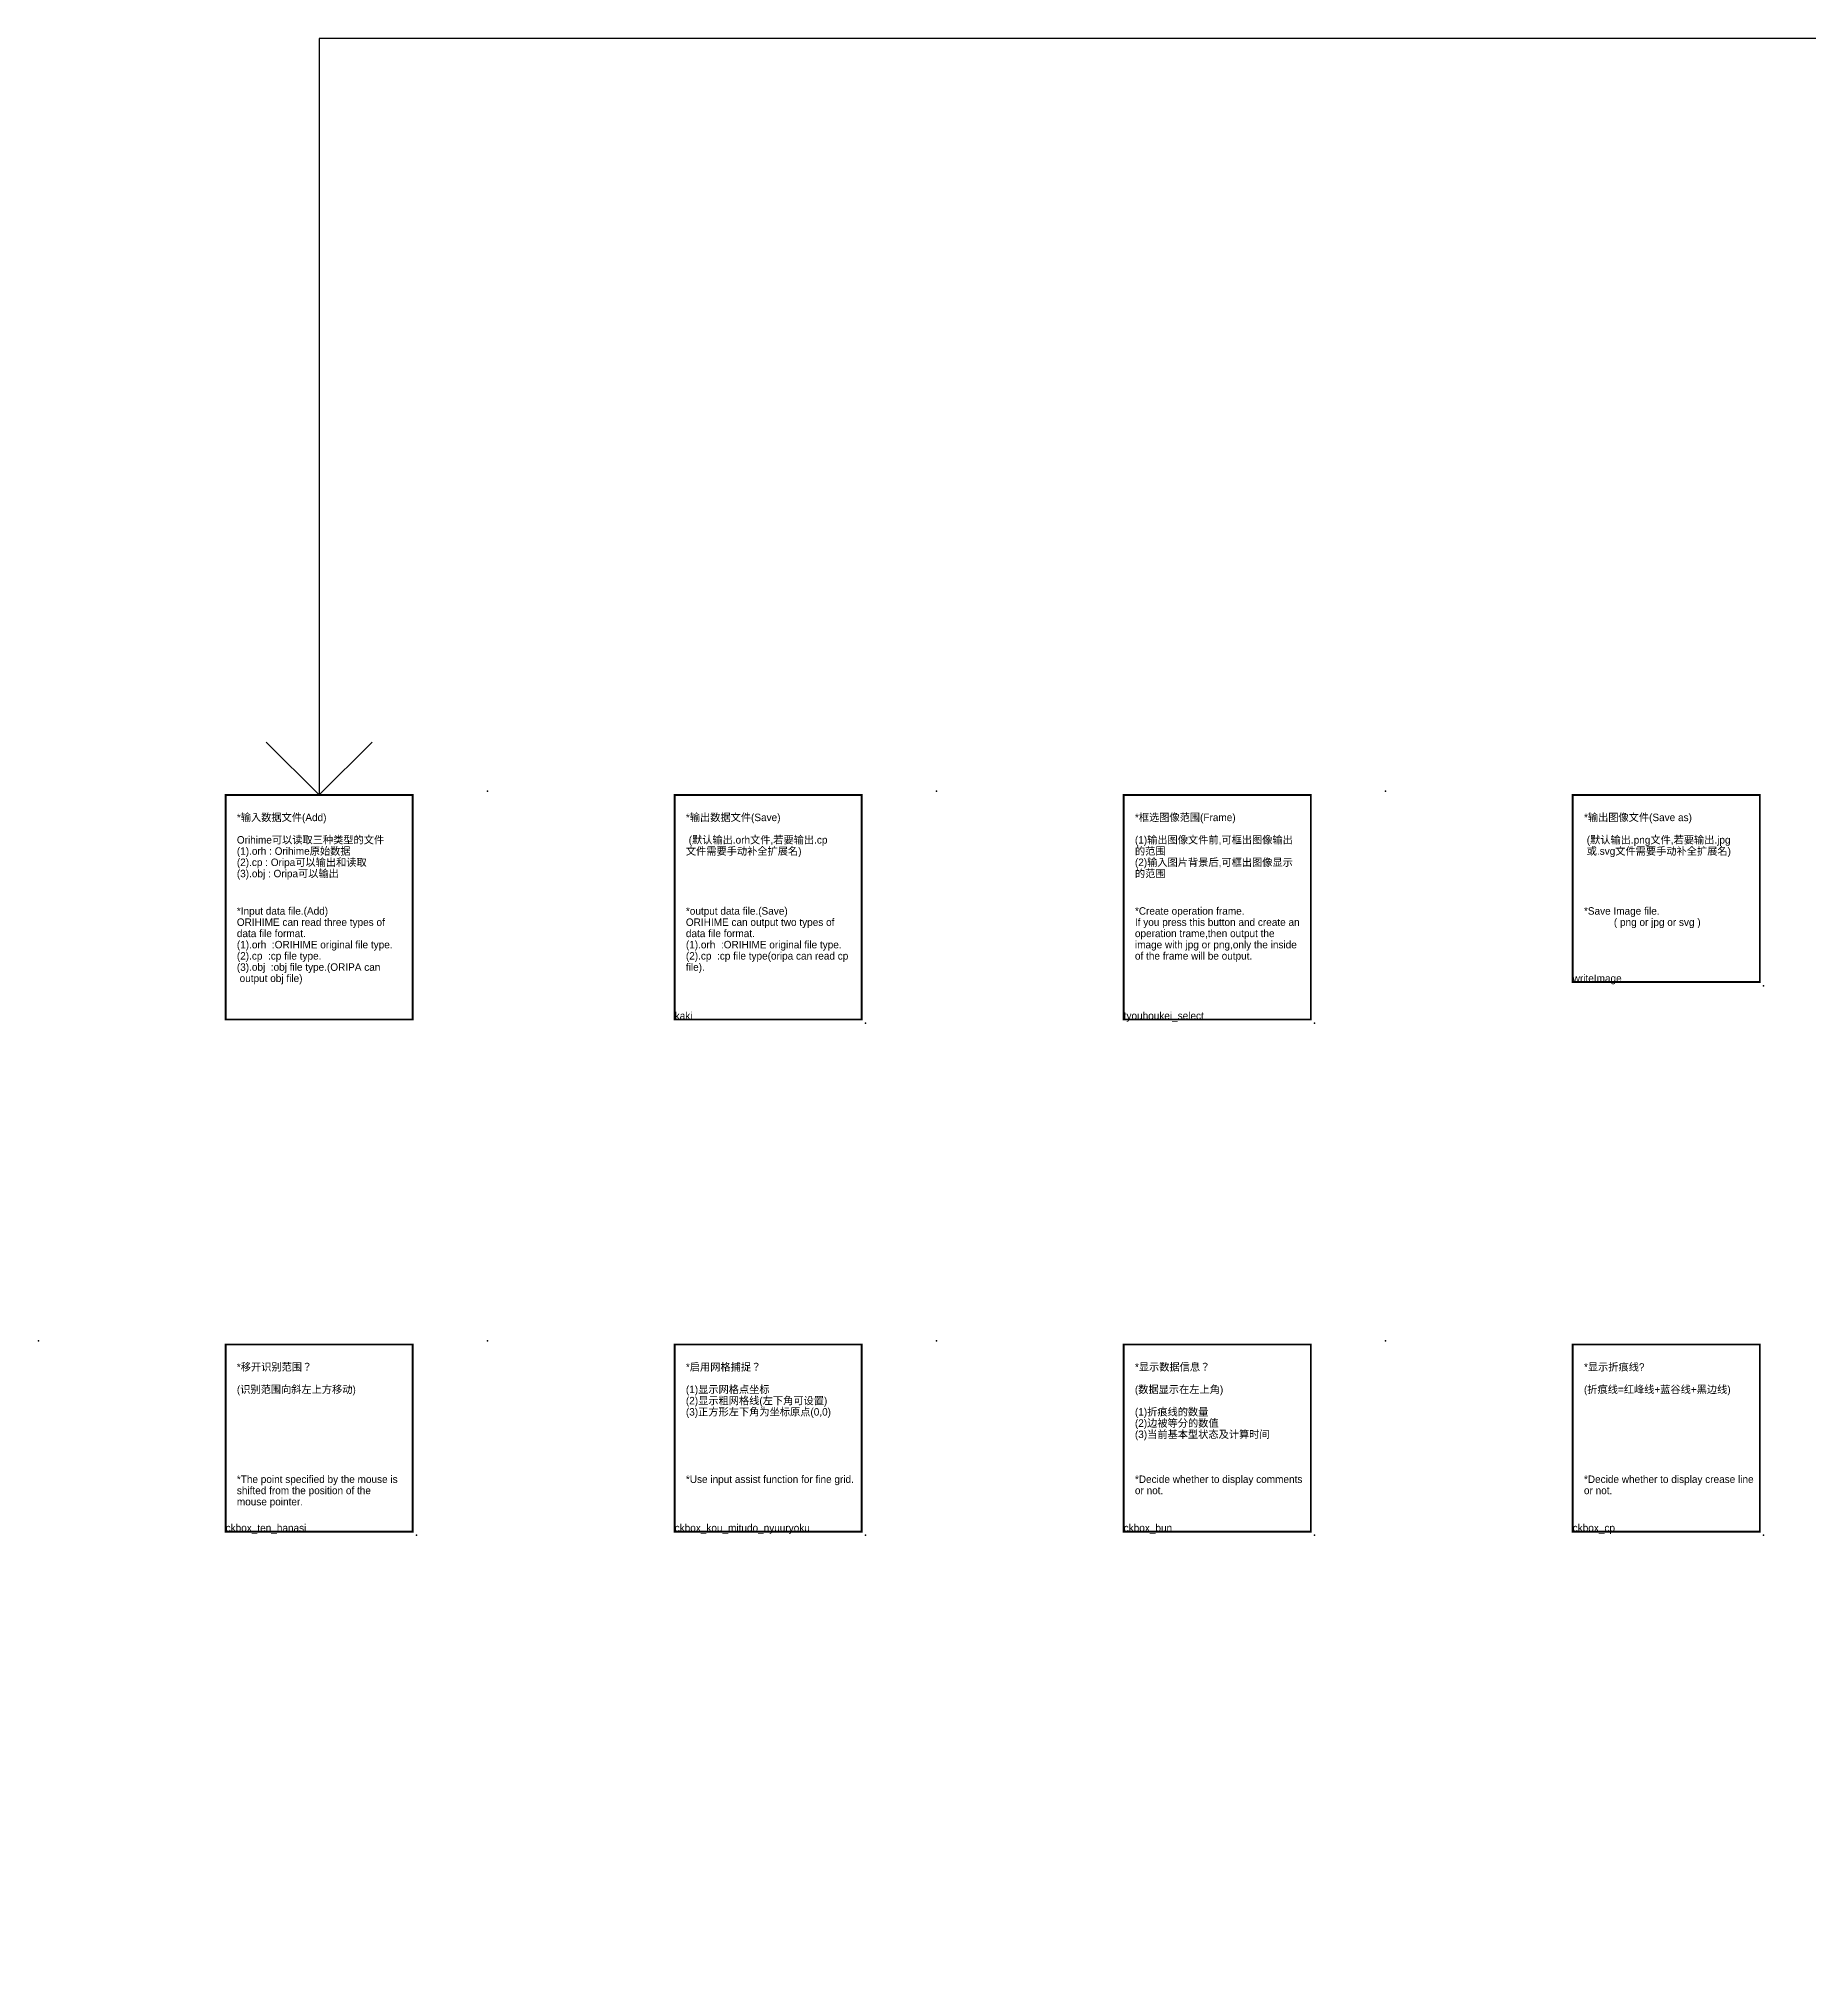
# Model space of a CAD drawing. Header units: millimetres. Extents: x -1842 to 3667, y -2745 to 2263.
# Drawn here: x -1602 to -1129, y -2027 to -1512 of the extents above; entities that cross this region are included whole.
import ezdxf

# ---------------------------------------------------------------- set-up
doc = ezdxf.new("R2010")
doc.units = ezdxf.units.MM
doc.header["$LTSCALE"] = 1000
doc.layers.add('1-中文', color=7, linetype='Continuous', lineweight=25)
doc.layers.add('2-英文', color=250, linetype='Continuous', lineweight=25)
doc.layers.add('3-图名', color=6, linetype='Continuous', plot=False, transparency=0.5)
doc.layers.add('4-图框', color=7, linetype='Continuous', true_color=0x81cde4)
doc.styles.add('kucha制图', font='')
doc.styles.get('kucha制图').set_extended_font_data('思源黑体 CN Regular')

# ---------------------------------------------------------------- blocks, each defined once
blk = doc.blocks.new('*U14')
at = {"color": 0, "const_width": 0.5}
blk.add_lwpolyline([(0, -60), (50, -60), (50, 0), (0, 0)], close=True, dxfattribs=at)
at = {"color": 8}
for p in [(-50, 1), (51, -61)]:
    blk.add_point(p, dxfattribs=at)
blk = doc.blocks.new('*U15')
at = {"color": 0, "const_width": 0.5}
blk.add_lwpolyline([(0, -50), (50, -50), (50, 0), (0, 0)], close=True, dxfattribs=at)
at = {"color": 8}
for p in [(-50, 1), (51, -51)]:
    blk.add_point(p, dxfattribs=at)
blk = doc.blocks.new('图名')
at = {"layer": '3-图名', "ltscale": 8, "style": 'kucha制图', "flags": 8}
blk.add_attdef('图名', (0, 0), '', height=2, dxfattribs=at)

msp = doc.modelspace()

# ---------------------------------------------------------------- linework, layer by layer
at = {"color": 6}
for points in [[(1327.93, -2027.41), (1225.05, -2027.41), (1225.05, -1512.41), (-1526.76, -1512.41), (-1526.76, -1714.57)], [(-1512.62, -1700.43), (-1526.76, -1714.57), (-1540.9, -1700.43)]]:
    msp.add_lwpolyline(points, dxfattribs=at)
at = {"color": 6, "const_width": 0.5}
msp.add_lwpolyline([(-1551.76, -1774.57), (-1501.76, -1774.57), (-1501.76, -1714.57), (-1551.76, -1714.57)], close=True, dxfattribs=at)

# ---------------------------------------------------------------- block references
at = {"layer": '3-图名'}
ref = msp.add_blockref('图名', (-1191.76, -1764.57), dxfattribs=at)
ref.add_attrib('图名', 'writeImage', (-1191.76, -1764.57), dxfattribs={"ltscale": 8, "height": 2, "style": 'kucha制图'})
ref = msp.add_blockref('图名', (-1431.76, -1774.57), dxfattribs=at)
ref.add_attrib('图名', 'kaki', (-1431.76, -1774.57), dxfattribs={"ltscale": 8, "height": 2, "style": 'kucha制图'})
ref = msp.add_blockref('图名', (-1311.76, -1774.57), dxfattribs=at)
ref.add_attrib('图名', 'tyouhoukei_select', (-1311.76, -1774.57), dxfattribs={"ltscale": 8, "height": 2, "style": 'kucha制图'})
ref = msp.add_blockref('图名', (-1551.76, -1911.45), dxfattribs=at)
ref.add_attrib('图名', 'ckbox_ten_hanasi', (-1551.76, -1911.45), dxfattribs={"ltscale": 8, "height": 2, "style": 'kucha制图'})
ref = msp.add_blockref('图名', (-1431.76, -1911.45), dxfattribs=at)
ref.add_attrib('图名', 'ckbox_kou_mitudo_nyuuryoku', (-1431.76, -1911.45), dxfattribs={"ltscale": 8, "height": 2, "style": 'kucha制图'})
ref = msp.add_blockref('图名', (-1311.76, -1911.45), dxfattribs=at)
ref.add_attrib('图名', 'ckbox_bun', (-1311.76, -1911.45), dxfattribs={"ltscale": 8, "height": 2, "style": 'kucha制图'})
ref = msp.add_blockref('图名', (-1191.76, -1911.45), dxfattribs=at)
ref.add_attrib('图名', 'ckbox_cp', (-1191.76, -1911.45), dxfattribs={"ltscale": 8, "height": 2, "style": 'kucha制图'})
at = {"layer": '4-图框'}
for name, p in [('*U14', (-1431.76, -1714.57)), ('*U14', (-1311.76, -1714.57)), ('*U15', (-1191.76, -1714.57)), ('*U15', (-1551.76, -1861.45)), ('*U15', (-1431.76, -1861.45)), ('*U15', (-1311.76, -1861.45)), ('*U15', (-1191.76, -1861.45))]:
    msp.add_blockref(name, p, dxfattribs=at)

# ---------------------------------------------------------------- texts
at = {"layer": '1-中文', "char_height": 2, "attachment_point": 1, "line_spacing_factor": 0.9, "style": 'kucha制图'}
for s, heights, insert in [('*输入数据文件(Add)\\P\\POrihime可以读取三种类型的文件\\P(1).orh : Orihime原始数据\\P(2).cp : Oripa可以输出和读取\\P(3).obj : Oripa可以输出', [0], (-1548.76, -1719.57)), ('*输出数据文件(Save)\\P\\P (默认输出.orh文件,若要输出.cp\\P文件需要手动补全扩展名)', [0], (-1428.76, -1719.57)), ('*框选图像范围(Frame)\\P\\P(1)输出图像文件前,可框出图像输出的范围\\P(2)输入图片背景后,可框出图像显示的范围', [0], (-1308.76, -1719.57)), ('*输出图像文件(Save as)\\P\\P (默认输出.png文件,若要输出.jpg\\P 或.svg文件需要手动补全扩展名)', [0], (-1188.76, -1719.57)), ('*移开识别范围？\\P\\P(识别范围向斜左上方移动)', [0], (-1548.76, -1866.45)), ('*启用网格捕捉？\\P\\P(1)显示网格点坐标\\P(2)显示粗网格线(左下角可设置)\\P(3)正方形左下角为坐标原点(0,0)', [32.19], (-1428.76, -1866.45)), ('*显示数据信息？\\P\\P(数据显示在左上角)\\P\\P(1)折痕线的数量\\P(2)边被等分的数值\\P(3)当前基本型状态及计算时间', [33.04], (-1308.76, -1866.45)), ('*显示折痕线?\\P\\P(折痕线=红峰线+蓝谷线+黑边线)', [17.13], (-1188.76, -1866.45))]:
    msp.add_mtext_dynamic_manual_height_columns(s, width=44, gutter_width=12.5, heights=heights, dxfattribs=dict(at, insert=insert))
at = {"layer": '2-英文', "char_height": 2, "attachment_point": 1, "line_spacing_factor": 0.9, "style": 'kucha制图'}
for s, width, insert in [('*Input data file.(Add)\\PORIHIME can read three types of data file format.\\P(1).orh  :ORIHIME original file type.\\P(2).cp  :cp file type.\\P(3).obj  :obj file type.(ORIPA can \\P output obj file)', 45, (-1548.76, -1744.57)), ('*output data file.(Save)\\PORIHIME can output two types of data file format.\\P(1).orh  :ORIHIME original file type.\\P(2).cp  :cp file type(oripa can read cp file).', 45, (-1428.76, -1744.57)), ('*Create operation frame.\\PIf you press this button and create an operation trame,then output the image with jpg or png,only the inside of the frame will be output.', 45, (-1308.76, -1744.57)), ('*Save Image file. \\P^I( png or jpg or svg )', 45, (-1188.76, -1744.57)), ('*The point specified by the mouse is shifted from the position of the mouse pointer.', 43.8707, (-1548.76, -1896.45)), ('*Use input assist function for fine grid.', 43.8707, (-1428.76, -1896.45)), ('*Decide whether to display comments or not.', 47, (-1308.76, -1896.45)), ('*Decide whether to display crease line or not.', 47, (-1188.76, -1896.45))]:
    msp.add_mtext_dynamic_manual_height_columns(s, width=width, gutter_width=12.5, heights=[0], dxfattribs=dict(at, insert=insert))

doc.saveas('drawing.dxf')
